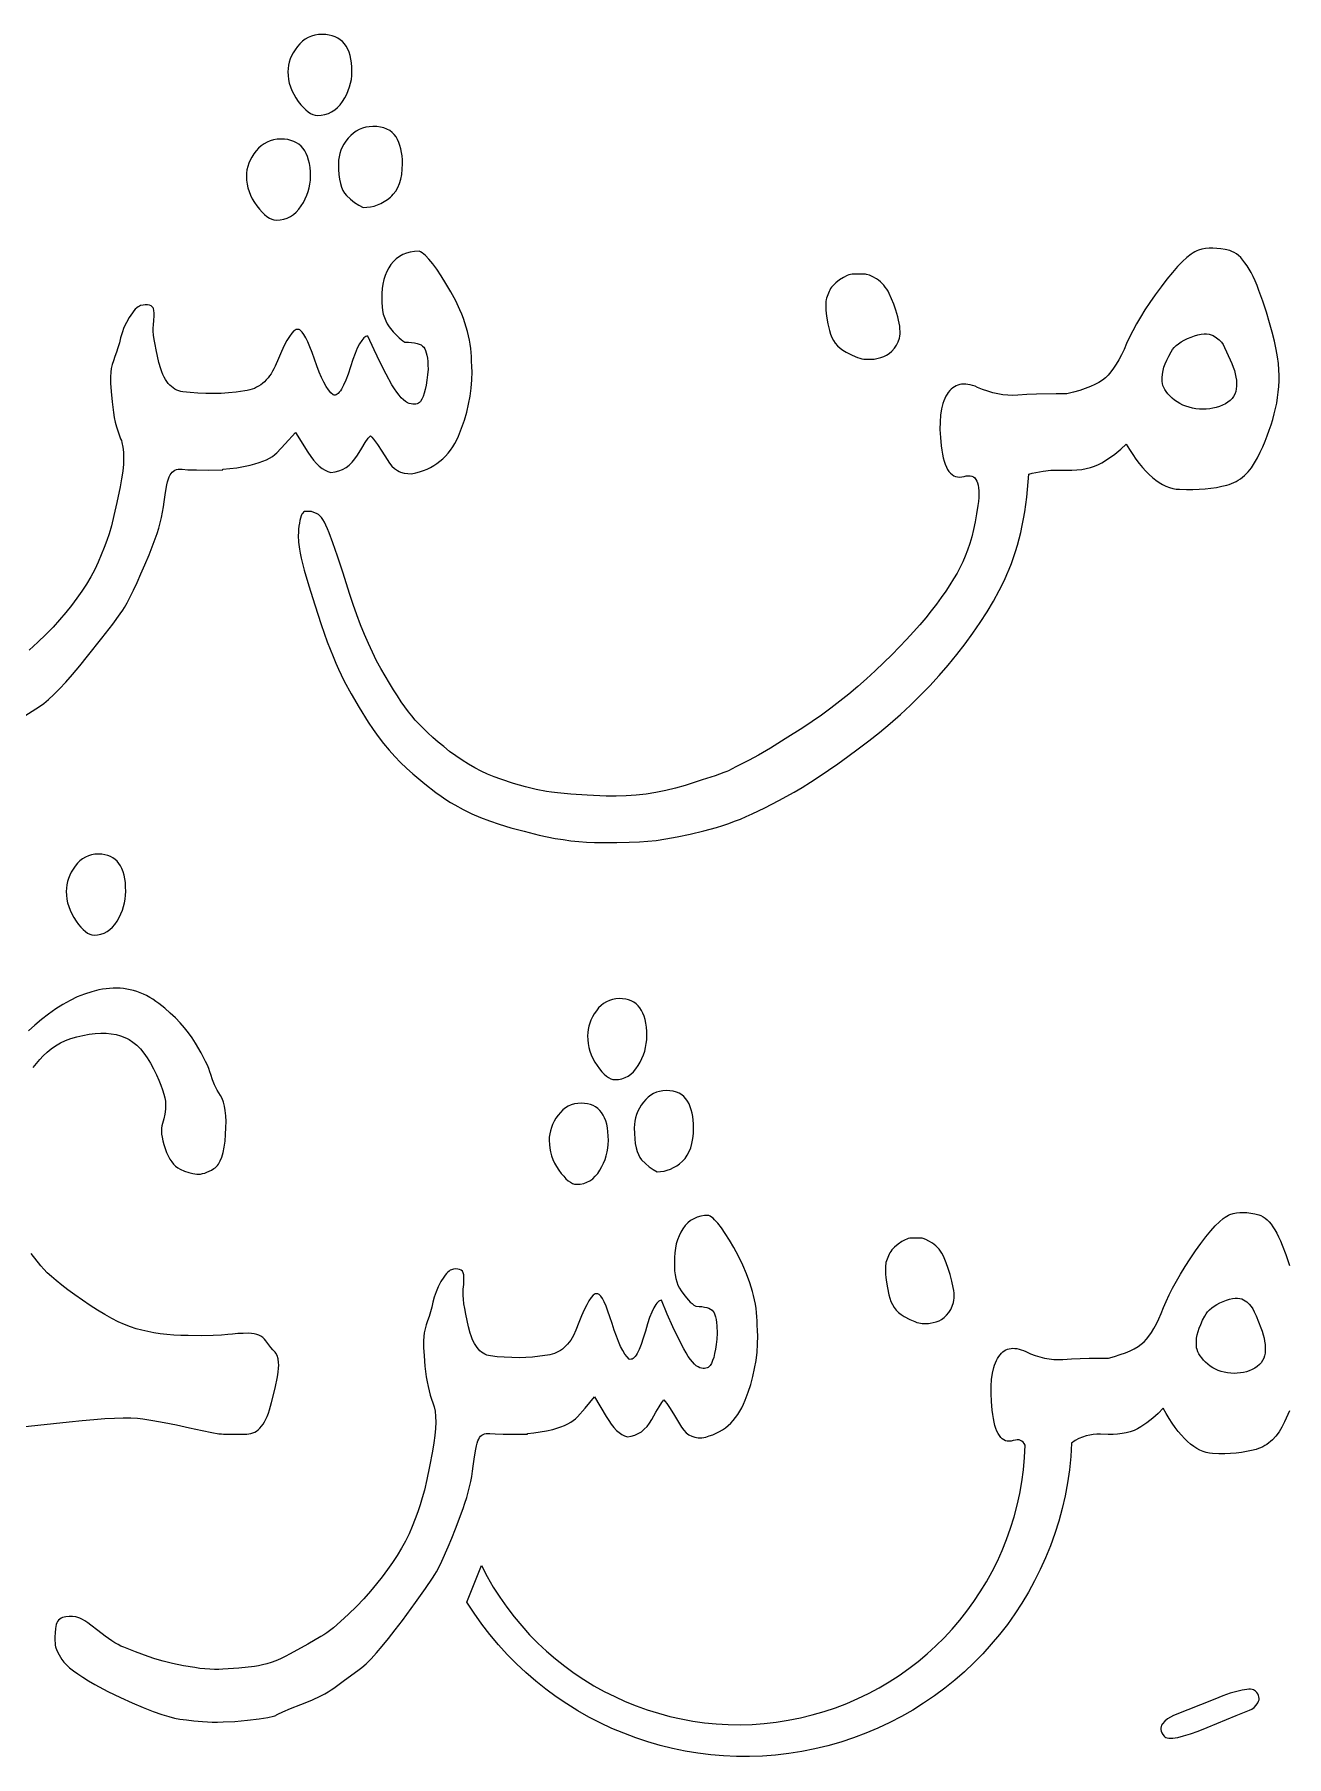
# Model space of a CAD drawing. Extents: x -350 to 350, y -610 to 610.
# Drawn here: x -55.1 to 14.4, y 46.5 to 142 of the extents above; entities that cross this region are included whole.
import ezdxf

# ---------------------------------------------------------------- set-up
doc = ezdxf.new("R2010")
doc.units = 0
doc.layers.add('LAYER_2', color=18, linetype='CONTINUOUS')

msp = doc.modelspace()

# ---------------------------------------------------------------- linework, layer by layer
at = {"layer": 'LAYER_2'}
for points in [[(-39.365, 137.523), (-39.15, 137.536), (-38.946, 137.572), (-38.753, 137.633), (-38.572, 137.718), (-38.403, 137.828), (-38.244, 137.962), (-38.098, 138.121), (-37.963, 138.304), (-37.842, 138.5), (-37.737, 138.699), (-37.648, 138.901), (-37.575, 139.105), (-37.518, 139.312), (-37.477, 139.522), (-37.453, 139.735), (-37.445, 139.95), (-37.451, 140.2), (-37.471, 140.434), (-37.503, 140.653), (-37.548, 140.855), (-37.606, 141.04), (-37.677, 141.21), (-37.761, 141.364), (-37.858, 141.501), (-37.968, 141.622), (-38.091, 141.727), (-38.226, 141.816), (-38.375, 141.889), (-38.537, 141.945), (-38.711, 141.985), (-38.898, 142.01), (-39.098, 142.018), (-39.306, 142.007), (-39.503, 141.976), (-39.691, 141.923), (-39.868, 141.849), (-40.035, 141.754), (-40.192, 141.637), (-40.339, 141.5), (-40.475, 141.342), (-40.599, 141.172), (-40.706, 141.001), (-40.796, 140.829), (-40.87, 140.656), (-40.928, 140.481), (-40.969, 140.305), (-40.994, 140.128), (-41.002, 139.95), (-40.993, 139.735), (-40.966, 139.522), (-40.921, 139.312), (-40.858, 139.105), (-40.777, 138.901), (-40.678, 138.699), (-40.56, 138.5), (-40.425, 138.304), (-40.282, 138.121), (-40.142, 137.962), (-40.006, 137.828), (-39.872, 137.718), (-39.741, 137.633), (-39.613, 137.572), (-39.488, 137.536)], [(-38.196, 134.842), (-38.189, 134.528), (-38.168, 134.241), (-38.134, 133.981), (-38.086, 133.747), (-38.024, 133.54), (-37.948, 133.36), (-37.858, 133.207), (-37.754, 133.08), (-37.53, 132.869), (-37.301, 132.688), (-37.067, 132.537), (-36.828, 132.416), (-36.618, 132.425), (-36.414, 132.452), (-36.215, 132.497), (-36.023, 132.561), (-35.836, 132.642), (-35.655, 132.742), (-35.479, 132.86), (-35.31, 132.995), (-35.229, 133.071), (-35.153, 133.151), (-35.017, 133.328), (-34.902, 133.527), (-34.808, 133.747), (-34.735, 133.989), (-34.683, 134.252), (-34.652, 134.536), (-34.641, 134.842), (-34.647, 135.063), (-34.664, 135.274), (-34.692, 135.476), (-34.731, 135.667), (-34.782, 135.848), (-34.843, 136.019), (-34.916, 136.18), (-35.001, 136.331), (-35.099, 136.467), (-35.216, 136.584), (-35.35, 136.684), (-35.503, 136.765), (-35.673, 136.829), (-35.862, 136.874), (-36.069, 136.901), (-36.294, 136.91), (-36.494, 136.9), (-36.685, 136.87), (-36.868, 136.82), (-37.043, 136.749), (-37.209, 136.659), (-37.366, 136.549), (-37.515, 136.418), (-37.655, 136.268), (-37.782, 136.104), (-37.892, 135.937), (-37.985, 135.765), (-38.061, 135.589), (-38.12, 135.409), (-38.162, 135.225), (-38.187, 135.036)], [(-41.652, 131.72), (-41.437, 131.733), (-41.233, 131.769), (-41.041, 131.83), (-40.861, 131.915), (-40.693, 132.024), (-40.536, 132.158), (-40.391, 132.317), (-40.257, 132.5), (-40.138, 132.697), (-40.034, 132.896), (-39.947, 133.098), (-39.875, 133.303), (-39.819, 133.51), (-39.779, 133.719), (-39.755, 133.931), (-39.748, 134.145), (-39.754, 134.396), (-39.773, 134.63), (-39.805, 134.848), (-39.85, 135.05), (-39.907, 135.236), (-39.978, 135.406), (-40.061, 135.559), (-40.157, 135.697), (-40.266, 135.818), (-40.387, 135.923), (-40.522, 136.012), (-40.669, 136.084), (-40.829, 136.141), (-41.002, 136.181), (-41.187, 136.206), (-41.386, 136.214), (-41.593, 136.203), (-41.791, 136.172), (-41.979, 136.121), (-42.157, 136.048), (-42.325, 135.955), (-42.483, 135.841), (-42.631, 135.707), (-42.769, 135.552), (-42.895, 135.384), (-43.003, 135.214), (-43.096, 135.042), (-43.171, 134.867), (-43.229, 134.69), (-43.271, 134.511), (-43.296, 134.329), (-43.304, 134.145), (-43.295, 133.931), (-43.268, 133.719), (-43.222, 133.51), (-43.158, 133.303), (-43.076, 133.098), (-42.976, 132.896), (-42.857, 132.697), (-42.72, 132.5), (-42.575, 132.317), (-42.434, 132.158), (-42.296, 132.024), (-42.161, 131.915), (-42.029, 131.83), (-41.9, 131.769), (-41.775, 131.733)], [(13.092, 127.214), (12.881, 127.814), (12.773, 128.087), (12.665, 128.343), (12.554, 128.58), (12.443, 128.8), (12.33, 129.002), (12.216, 129.186), (12.1, 129.353), (11.984, 129.502), (11.866, 129.633), (11.747, 129.746), (11.626, 129.841), (11.504, 129.919), (11.381, 129.979), (11.257, 130.021), (11.01, 130.079), (10.772, 130.121), (10.543, 130.148), (10.321, 130.158), (10.108, 130.153), (9.904, 130.132), (9.707, 130.096), (9.519, 130.044), (9.424, 130.007), (9.325, 129.959), (9.222, 129.898), (9.114, 129.826), (8.883, 129.644), (8.634, 129.415), (8.366, 129.137), (8.08, 128.812), (7.774, 128.438), (7.449, 128.015), (7.127, 127.576), (6.829, 127.15), (6.555, 126.738), (6.304, 126.338), (6.077, 125.952), (5.873, 125.578), (5.694, 125.219), (5.538, 124.872), (5.393, 124.544), (5.248, 124.242), (5.102, 123.966), (4.955, 123.716), (4.808, 123.491), (4.66, 123.292), (4.511, 123.119), (4.361, 122.971), (4.196, 122.84), (4.002, 122.714), (3.779, 122.593), (3.527, 122.478), (3.245, 122.369), (2.934, 122.266), (2.594, 122.168), (2.225, 122.076), (1.622, 122.076), (1.622, 122.074), (0.529, 122.052), (0.004, 122.031), (-0.504, 122.001), (-0.779, 121.992), (-1.055, 122), (-1.332, 122.027), (-1.61, 122.073), (-1.89, 122.136), (-2.17, 122.218), (-2.452, 122.317), (-2.735, 122.435), (-2.874, 122.493), (-3.009, 122.54), (-3.14, 122.576), (-3.266, 122.601), (-3.387, 122.616), (-3.504, 122.619), (-3.617, 122.611), (-3.725, 122.593), (-3.829, 122.564), (-3.928, 122.523), (-4.023, 122.472), (-4.113, 122.41), (-4.199, 122.337), (-4.28, 122.253), (-4.357, 122.159), (-4.43, 122.053), (-4.496, 121.938), (-4.557, 121.815), (-4.611, 121.683), (-4.66, 121.542), (-4.702, 121.393), (-4.737, 121.235), (-4.79, 120.893), (-4.818, 120.517), (-4.822, 120.106), (-4.8, 119.661), (-4.754, 119.182), (-4.722, 118.944), (-4.683, 118.723), (-4.638, 118.519), (-4.587, 118.334), (-4.53, 118.166), (-4.466, 118.016), (-4.396, 117.884), (-4.32, 117.77), (-4.238, 117.674), (-4.149, 117.595), (-4.054, 117.534), (-3.953, 117.491), (-3.846, 117.465), (-3.732, 117.458), (-3.612, 117.468), (-3.486, 117.495), (-3.361, 117.524), (-3.247, 117.534), (-3.143, 117.528), (-3.05, 117.505), (-2.966, 117.464), (-2.892, 117.406), (-2.829, 117.331), (-2.776, 117.239), (-2.733, 117.13), (-2.7, 117.003), (-2.677, 116.859), (-2.664, 116.698), (-2.662, 116.519), (-2.67, 116.324), (-2.688, 116.111), (-2.717, 115.881), (-2.789, 115.414), (-2.87, 114.97), (-2.96, 114.547), (-3.06, 114.146), (-3.169, 113.767), (-3.288, 113.409), (-3.416, 113.073), (-3.553, 112.759), (-3.704, 112.451), (-3.875, 112.133), (-4.065, 111.807), (-4.274, 111.471), (-4.503, 111.126), (-4.751, 110.772), (-5.019, 110.409), (-5.305, 110.036), (-5.613, 109.654), (-5.944, 109.262), (-6.298, 108.861), (-6.675, 108.45), (-7.074, 108.03), (-7.497, 107.601), (-7.942, 107.161), (-8.41, 106.713), (-8.893, 106.266), (-9.382, 105.834), (-9.876, 105.417), (-10.376, 105.014), (-10.882, 104.626), (-11.394, 104.252), (-11.911, 103.892), (-12.433, 103.547), (-13.409, 102.928), (-14.23, 102.423), (-14.898, 102.031), (-15.413, 101.752), (-16.138, 101.384), (-16.555, 101.163), (-16.652, 101.118), (-16.807, 101.056), (-17.292, 100.885), (-18.01, 100.65), (-18.96, 100.35), (-19.496, 100.195), (-20.036, 100.063), (-20.579, 99.955), (-21.126, 99.869), (-21.675, 99.807), (-22.228, 99.768), (-22.785, 99.752), (-23.345, 99.76), (-24.393, 99.802), (-25.294, 99.859), (-26.049, 99.928), (-26.371, 99.968), (-26.657, 100.011), (-27.217, 100.122), (-27.826, 100.272), (-28.485, 100.459), (-29.194, 100.686), (-29.56, 100.819), (-29.922, 100.97), (-30.281, 101.137), (-30.636, 101.323), (-30.988, 101.525), (-31.337, 101.746), (-31.682, 101.983), (-32.025, 102.239), (-32.355, 102.5), (-32.666, 102.757), (-32.958, 103.009), (-33.231, 103.257), (-33.484, 103.5), (-33.718, 103.738), (-33.932, 103.972), (-34.128, 104.2), (-34.317, 104.439), (-34.513, 104.704), (-34.717, 104.995), (-34.927, 105.311), (-35.145, 105.652), (-35.369, 106.019), (-35.839, 106.829), (-36.078, 107.27), (-36.311, 107.734), (-36.537, 108.221), (-36.757, 108.73), (-36.971, 109.262), (-37.179, 109.818), (-37.38, 110.395), (-37.575, 110.996), (-37.934, 112.125), (-38.243, 113.064), (-38.502, 113.814), (-38.711, 114.372), (-38.801, 114.592), (-38.89, 114.786), (-38.976, 114.955), (-39.059, 115.098), (-39.141, 115.216), (-39.22, 115.308), (-39.296, 115.375), (-39.37, 115.417), (-39.696, 115.544), (-39.763, 115.555), (-40.021, 115.555), (-40.075, 115.544), (-40.127, 115.514), (-40.175, 115.462), (-40.219, 115.391), (-40.26, 115.298), (-40.298, 115.186), (-40.332, 115.053), (-40.363, 114.899), (-40.389, 114.734), (-40.407, 114.565), (-40.418, 114.39), (-40.422, 114.212), (-40.407, 113.841), (-40.363, 113.453), (-40.324, 113.232), (-40.266, 112.964), (-40.092, 112.285), (-39.84, 111.418), (-39.512, 110.362), (-39.154, 109.277), (-38.815, 108.322), (-38.495, 107.495), (-38.342, 107.13), (-38.193, 106.798), (-38.039, 106.475), (-37.871, 106.139), (-37.488, 105.43), (-37.045, 104.671), (-36.541, 103.861), (-36.269, 103.452), (-35.986, 103.057), (-35.693, 102.677), (-35.389, 102.312), (-35.075, 101.96), (-34.751, 101.624), (-34.416, 101.302), (-34.071, 100.994), (-33.398, 100.434), (-32.786, 99.959), (-32.503, 99.753), (-32.234, 99.569), (-31.98, 99.405), (-31.741, 99.263), (-31.274, 99.01), (-30.797, 98.778), (-30.313, 98.566), (-29.82, 98.375), (-29.275, 98.192), (-28.633, 98.001), (-27.894, 97.802), (-27.058, 97.595), (-26.615, 97.496), (-26.175, 97.41), (-25.736, 97.338), (-25.298, 97.279), (-24.862, 97.233), (-24.427, 97.2), (-23.993, 97.18), (-23.561, 97.174), (-22.754, 97.178), (-22.063, 97.192), (-21.486, 97.215), (-21.023, 97.247), (-20.574, 97.3), (-20.033, 97.384), (-19.401, 97.5), (-18.679, 97.648), (-17.929, 97.823), (-17.567, 97.919), (-17.215, 98.021), (-16.872, 98.128), (-16.538, 98.24), (-16.213, 98.359), (-15.897, 98.482), (-15.579, 98.616), (-15.245, 98.766), (-14.531, 99.11), (-13.755, 99.514), (-12.919, 99.979), (-12.474, 100.241), (-12.008, 100.529), (-11.521, 100.844), (-11.013, 101.186), (-10.484, 101.554), (-9.934, 101.949), (-9.362, 102.37), (-8.769, 102.818), (-8.173, 103.288), (-7.589, 103.775), (-7.019, 104.277), (-6.462, 104.795), (-5.917, 105.329), (-5.386, 105.88), (-4.867, 106.446), (-4.361, 107.029), (-3.876, 107.62), (-3.418, 108.21), (-2.988, 108.8), (-2.584, 109.39), (-2.208, 109.979), (-1.859, 110.568), (-1.537, 111.156), (-1.242, 111.744), (-1.105, 112.043), (-0.974, 112.351), (-0.851, 112.668), (-0.734, 112.994), (-0.625, 113.33), (-0.523, 113.674), (-0.428, 114.028), (-0.341, 114.39), (-0.26, 114.762), (-0.187, 115.143), (-0.12, 115.533), (-0.061, 115.933), (-0.009, 116.341), (0.036, 116.759), (0.074, 117.186), (0.105, 117.622), (0.299, 117.674), (0.497, 117.72), (0.903, 117.79), (1.322, 117.832), (1.755, 117.848), (2.207, 117.834), (2.5, 117.836), (2.78, 117.852), (3.046, 117.883), (3.298, 117.929), (3.537, 117.989), (3.762, 118.063), (3.972, 118.152), (4.169, 118.255), (4.538, 118.486), (4.884, 118.736), (5.21, 119.004), (5.514, 119.291), (5.693, 118.994), (5.874, 118.715), (6.055, 118.456), (6.237, 118.215), (6.419, 117.992), (6.603, 117.789), (6.787, 117.604), (6.972, 117.437), (7.157, 117.29), (7.344, 117.161), (7.531, 117.051), (7.719, 116.959), (7.907, 116.886), (8.097, 116.831), (8.287, 116.795), (8.478, 116.778), (8.852, 116.768), (9.213, 116.769), (9.561, 116.781), (9.895, 116.805), (10.215, 116.84), (10.523, 116.886), (10.816, 116.944), (11.096, 117.012), (11.231, 117.053), (11.363, 117.1), (11.49, 117.155), (11.614, 117.217), (11.734, 117.286), (11.85, 117.363), (11.962, 117.447), (12.07, 117.538), (12.175, 117.637), (12.276, 117.743), (12.372, 117.856), (12.466, 117.976), (12.64, 118.239), (12.8, 118.531), (12.948, 118.836), (13.086, 119.141), (13.216, 119.445), (13.336, 119.749), (13.447, 120.052), (13.549, 120.355), (13.642, 120.657), (13.726, 120.958), (13.8, 121.26), (13.862, 121.563), (13.912, 121.868), (13.951, 122.174), (13.978, 122.482), (13.993, 122.791), (13.996, 123.102), (13.987, 123.415), (13.96, 123.75), (13.908, 124.124), (13.833, 124.539), (13.734, 124.994), (13.61, 125.489), (13.462, 126.024), (13.29, 126.599)], [(-10.028, 124.386), (-9.686, 124.216), (-9.394, 124.094), (-9.267, 124.051), (-9.152, 124.021), (-9.05, 124.002), (-8.96, 123.996), (-8.576, 123.996), (-8.476, 124.008), (-8.101, 124.092), (-7.94, 124.141), (-7.783, 124.218), (-7.63, 124.32), (-7.482, 124.448), (-7.348, 124.601), (-7.235, 124.772), (-7.143, 124.961), (-7.073, 125.168), (-7.049, 125.281), (-7.036, 125.404), (-7.032, 125.537), (-7.038, 125.679), (-7.055, 125.831), (-7.082, 125.993), (-7.118, 126.165), (-7.165, 126.346), (-7.273, 126.71), (-7.387, 127.046), (-7.507, 127.354), (-7.634, 127.636), (-7.701, 127.767), (-7.774, 127.889), (-7.853, 128.003), (-7.938, 128.109), (-8.029, 128.206), (-8.125, 128.295), (-8.227, 128.376), (-8.334, 128.448), (-8.543, 128.568), (-8.728, 128.655), (-8.889, 128.706), (-8.96, 128.719), (-9.026, 128.724), (-9.612, 128.724), (-9.697, 128.719), (-9.787, 128.703), (-9.879, 128.678), (-9.975, 128.642), (-10.178, 128.54), (-10.396, 128.397), (-10.601, 128.233), (-10.765, 128.072), (-10.832, 127.992), (-10.889, 127.912), (-10.935, 127.832), (-10.972, 127.753), (-11.122, 127.384), (-11.141, 127.311), (-11.148, 127.204), (-11.148, 126.738), (-11.136, 126.539), (-11.1, 126.282), (-11.04, 125.965), (-10.956, 125.589), (-10.899, 125.393), (-10.825, 125.209), (-10.735, 125.039), (-10.627, 124.883), (-10.503, 124.739), (-10.361, 124.608), (-10.203, 124.491)], [(10.855, 121.443), (10.683, 121.375), (10.507, 121.32), (10.327, 121.277), (10.144, 121.247), (9.957, 121.23), (9.767, 121.225), (9.574, 121.232), (9.377, 121.252), (9.183, 121.285), (8.998, 121.329), (8.82, 121.385), (8.652, 121.453), (8.491, 121.532), (8.338, 121.624), (8.194, 121.727), (8.058, 121.843), (7.934, 121.963), (7.826, 122.082), (7.733, 122.2), (7.657, 122.315), (7.596, 122.429), (7.55, 122.542), (7.521, 122.653), (7.507, 122.763), (7.505, 122.973), (7.52, 123.175), (7.555, 123.368), (7.609, 123.552), (7.68, 123.739), (7.77, 123.944), (7.879, 124.167), (8.007, 124.408), (8.085, 124.529), (8.181, 124.644), (8.293, 124.754), (8.422, 124.858), (8.568, 124.957), (8.732, 125.051), (8.912, 125.139), (9.11, 125.221), (9.31, 125.292), (9.496, 125.345), (9.669, 125.381), (9.83, 125.4), (9.977, 125.402), (10.11, 125.386), (10.23, 125.354), (10.336, 125.305), (10.522, 125.186), (10.675, 125.064), (10.797, 124.939), (10.888, 124.81), (10.975, 124.643), (11.084, 124.412), (11.373, 123.753), (11.45, 123.558), (11.513, 123.368), (11.564, 123.184), (11.602, 123.006), (11.626, 122.834), (11.638, 122.667), (11.636, 122.506), (11.622, 122.35), (11.592, 122.202), (11.543, 122.063), (11.475, 121.934), (11.389, 121.816), (11.284, 121.708), (11.16, 121.609), (11.017, 121.521)], [(-51.754, 92.042), (-51.558, 92.054), (-51.373, 92.091), (-51.198, 92.151), (-51.033, 92.237), (-50.878, 92.346), (-50.733, 92.48), (-50.598, 92.639), (-50.474, 92.822), (-50.362, 93.019), (-50.265, 93.218), (-50.183, 93.42), (-50.116, 93.624), (-50.063, 93.831), (-50.026, 94.041), (-50.003, 94.254), (-49.996, 94.469), (-50.002, 94.72), (-50.019, 94.954), (-50.049, 95.172), (-50.09, 95.374), (-50.143, 95.559), (-50.208, 95.729), (-50.285, 95.882), (-50.373, 96.02), (-50.474, 96.141), (-50.586, 96.246), (-50.71, 96.335), (-50.846, 96.407), (-50.993, 96.464), (-51.153, 96.504), (-51.324, 96.528), (-51.508, 96.536), (-51.704, 96.526), (-51.89, 96.495), (-52.067, 96.443), (-52.234, 96.371), (-52.391, 96.277), (-52.538, 96.163), (-52.676, 96.028), (-52.803, 95.872), (-52.919, 95.705), (-53.019, 95.535), (-53.104, 95.364), (-53.174, 95.19), (-53.227, 95.013), (-53.266, 94.834), (-53.289, 94.653), (-53.297, 94.469), (-53.288, 94.254), (-53.263, 94.041), (-53.221, 93.831), (-53.162, 93.624), (-53.087, 93.42), (-52.994, 93.218), (-52.884, 93.019), (-52.757, 92.822), (-52.623, 92.639), (-52.492, 92.48), (-52.363, 92.346), (-52.237, 92.237), (-52.112, 92.151), (-51.99, 92.091), (-51.871, 92.054)], [(-22.861, 84.023), (-22.661, 84.035), (-22.472, 84.071), (-22.294, 84.132), (-22.127, 84.217), (-21.97, 84.327), (-21.824, 84.461), (-21.689, 84.619), (-21.564, 84.802), (-21.451, 84.999), (-21.354, 85.198), (-21.272, 85.4), (-21.204, 85.605), (-21.152, 85.812), (-21.115, 86.022), (-21.092, 86.235), (-21.085, 86.45), (-21.091, 86.7), (-21.109, 86.934), (-21.138, 87.152), (-21.18, 87.354), (-21.234, 87.539), (-21.3, 87.709), (-21.377, 87.862), (-21.467, 87.999), (-21.569, 88.12), (-21.682, 88.225), (-21.807, 88.314), (-21.945, 88.387), (-22.094, 88.443), (-22.255, 88.484), (-22.428, 88.508), (-22.613, 88.516), (-22.806, 88.505), (-22.988, 88.474), (-23.162, 88.421), (-23.325, 88.348), (-23.48, 88.253), (-23.624, 88.137), (-23.76, 88), (-23.886, 87.842), (-24, 87.673), (-24.099, 87.502), (-24.183, 87.33), (-24.251, 87.157), (-24.305, 86.982), (-24.343, 86.806), (-24.366, 86.629), (-24.374, 86.45), (-24.365, 86.235), (-24.34, 86.022), (-24.298, 85.812), (-24.24, 85.605), (-24.165, 85.4), (-24.074, 85.198), (-23.966, 84.999), (-23.842, 84.802), (-23.709, 84.619), (-23.58, 84.461), (-23.453, 84.327), (-23.329, 84.217), (-23.207, 84.132), (-23.089, 84.071), (-22.973, 84.035)], [(-21.78, 81.342), (-21.774, 81.028), (-21.755, 80.741), (-21.723, 80.48), (-21.678, 80.247), (-21.62, 80.04), (-21.55, 79.86), (-21.467, 79.707), (-21.372, 79.58), (-21.165, 79.368), (-20.953, 79.187), (-20.736, 79.036), (-20.514, 78.915), (-20.32, 78.924), (-20.131, 78.952), (-19.948, 78.997), (-19.77, 79.06), (-19.597, 79.142), (-19.429, 79.241), (-19.266, 79.359), (-19.109, 79.495), (-18.965, 79.651), (-18.839, 79.828), (-18.733, 80.027), (-18.647, 80.247), (-18.579, 80.488), (-18.531, 80.751), (-18.502, 81.036), (-18.492, 81.342), (-18.497, 81.563), (-18.513, 81.775), (-18.539, 81.976), (-18.575, 82.167), (-18.621, 82.348), (-18.678, 82.519), (-18.745, 82.679), (-18.823, 82.829), (-18.915, 82.966), (-19.023, 83.084), (-19.148, 83.184), (-19.289, 83.266), (-19.447, 83.329), (-19.621, 83.375), (-19.812, 83.402), (-20.02, 83.411), (-20.205, 83.401), (-20.382, 83.371), (-20.551, 83.32), (-20.713, 83.25), (-20.866, 83.159), (-21.011, 83.049), (-21.149, 82.918), (-21.278, 82.767), (-21.396, 82.603), (-21.498, 82.436), (-21.584, 82.264), (-21.655, 82.088), (-21.709, 81.908), (-21.749, 81.723), (-21.772, 81.535)], [(-24.975, 78.219), (-24.776, 78.231), (-24.587, 78.267), (-24.41, 78.328), (-24.243, 78.414), (-24.088, 78.524), (-23.943, 78.658), (-23.81, 78.816), (-23.687, 78.999), (-23.577, 79.196), (-23.481, 79.395), (-23.401, 79.597), (-23.334, 79.801), (-23.283, 80.008), (-23.247, 80.218), (-23.225, 80.431), (-23.217, 80.646), (-23.223, 80.897), (-23.241, 81.131), (-23.27, 81.349), (-23.312, 81.551), (-23.365, 81.736), (-23.429, 81.906), (-23.506, 82.06), (-23.594, 82.197), (-23.695, 82.318), (-23.807, 82.423), (-23.931, 82.512), (-24.066, 82.585), (-24.214, 82.642), (-24.373, 82.682), (-24.545, 82.706), (-24.728, 82.714), (-24.92, 82.704), (-25.103, 82.673), (-25.277, 82.62), (-25.441, 82.547), (-25.597, 82.453), (-25.744, 82.339), (-25.881, 82.204), (-26.009, 82.049), (-26.125, 81.881), (-26.226, 81.711), (-26.311, 81.54), (-26.38, 81.366), (-26.434, 81.19), (-26.472, 81.011), (-26.495, 80.83), (-26.502, 80.646), (-26.494, 80.431), (-26.469, 80.218), (-26.426, 80.008), (-26.367, 79.801), (-26.292, 79.597), (-26.199, 79.395), (-26.089, 79.196), (-25.963, 78.999), (-25.829, 78.816), (-25.698, 78.658), (-25.571, 78.524), (-25.446, 78.414), (-25.324, 78.328), (-25.205, 78.267), (-25.089, 78.231)], [(-14.959, 70.412), (-14.963, 70.64), (-14.975, 70.869), (-14.996, 71.099), (-15.024, 71.331), (-15.061, 71.564), (-15.106, 71.799), (-15.16, 72.036), (-15.221, 72.274), (-15.368, 72.754), (-15.549, 73.24), (-15.761, 73.732), (-16.007, 74.23), (-16.263, 74.704), (-16.504, 75.123), (-16.73, 75.487), (-16.942, 75.797), (-17.14, 76.052), (-17.323, 76.252), (-17.409, 76.332), (-17.491, 76.398), (-17.57, 76.45), (-17.645, 76.488), (-17.877, 76.476), (-18.094, 76.442), (-18.296, 76.384), (-18.483, 76.304), (-18.656, 76.2), (-18.815, 76.073), (-18.958, 75.924), (-19.087, 75.751), (-19.201, 75.56), (-19.299, 75.356), (-19.382, 75.14), (-19.449, 74.911), (-19.5, 74.67), (-19.535, 74.416), (-19.555, 74.15), (-19.559, 73.871), (-19.559, 73.635), (-19.546, 73.41), (-19.52, 73.196), (-19.479, 72.993), (-19.425, 72.802), (-19.357, 72.623), (-19.275, 72.456), (-19.18, 72.3), (-18.976, 72.021), (-18.773, 71.785), (-18.672, 71.684), (-18.571, 71.594), (-18.47, 71.514), (-18.369, 71.445), (-18.189, 71.44), (-18.026, 71.427), (-17.88, 71.405), (-17.751, 71.374), (-17.639, 71.334), (-17.544, 71.285), (-17.466, 71.227), (-17.404, 71.16), (-17.356, 71.079), (-17.313, 70.977), (-17.276, 70.855), (-17.245, 70.714), (-17.22, 70.552), (-17.201, 70.37), (-17.181, 69.947), (-17.207, 69.623), (-17.24, 69.328), (-17.279, 69.061), (-17.324, 68.823), (-17.375, 68.613), (-17.433, 68.431), (-17.497, 68.277), (-17.568, 68.152), (-17.621, 68.1), (-17.679, 68.058), (-17.743, 68.027), (-17.813, 68.007), (-17.888, 67.998), (-17.968, 68), (-18.055, 68.013), (-18.147, 68.037), (-18.244, 68.079), (-18.345, 68.146), (-18.449, 68.238), (-18.558, 68.356), (-18.671, 68.5), (-18.788, 68.669), (-18.909, 68.863), (-19.034, 69.083), (-19.337, 69.662), (-19.644, 70.305), (-19.954, 71.012), (-20.268, 71.782), (-20.321, 71.776), (-20.373, 71.756), (-20.427, 71.722), (-20.48, 71.676), (-20.535, 71.615), (-20.589, 71.542), (-20.7, 71.355), (-20.813, 71.115), (-20.928, 70.821), (-21.044, 70.474), (-21.163, 70.073), (-21.282, 69.675), (-21.398, 69.334), (-21.513, 69.052), (-21.626, 68.828), (-21.682, 68.737), (-21.737, 68.662), (-21.792, 68.6), (-21.846, 68.554), (-21.9, 68.521), (-21.953, 68.503), (-22.006, 68.5), (-22.058, 68.511), (-22.178, 68.635), (-22.298, 68.795), (-22.418, 68.989), (-22.537, 69.22), (-22.657, 69.485), (-22.777, 69.787), (-22.897, 70.123), (-23.016, 70.496), (-23.133, 70.863), (-23.244, 71.184), (-23.35, 71.459), (-23.451, 71.688), (-23.546, 71.871), (-23.637, 72.007), (-23.722, 72.097), (-23.763, 72.125), (-23.802, 72.142), (-23.956, 72.142), (-24.008, 72.109), (-24.061, 72.063), (-24.173, 71.935), (-24.294, 71.757), (-24.423, 71.529), (-24.561, 71.251), (-24.706, 70.923), (-24.86, 70.544), (-25.021, 70.116), (-25.157, 69.827), (-25.231, 69.695), (-25.31, 69.571), (-25.393, 69.455), (-25.48, 69.348), (-25.571, 69.249), (-25.667, 69.158), (-25.767, 69.076), (-25.871, 69.002), (-25.98, 68.936), (-26.093, 68.879), (-26.211, 68.83), (-26.332, 68.789), (-26.458, 68.757), (-26.589, 68.733), (-27.023, 68.674), (-27.425, 68.631), (-27.798, 68.602), (-28.144, 68.586), (-28.582, 68.599), (-29, 68.62), (-29.393, 68.649), (-29.759, 68.689), (-29.867, 68.709), (-29.97, 68.741), (-30.07, 68.783), (-30.165, 68.836), (-30.257, 68.899), (-30.344, 68.974), (-30.427, 69.059), (-30.506, 69.155), (-30.58, 69.263), (-30.651, 69.38), (-30.717, 69.509), (-30.779, 69.649), (-30.837, 69.799), (-30.891, 69.96), (-30.985, 70.315), (-31.134, 71.012), (-31.189, 71.316), (-31.231, 71.59), (-31.261, 71.836), (-31.278, 72.052), (-31.281, 72.239), (-31.272, 72.397), (-31.247, 72.659), (-31.234, 72.88), (-31.232, 73.06), (-31.242, 73.198), (-31.267, 73.302), (-31.314, 73.386), (-31.382, 73.449), (-31.471, 73.492), (-31.575, 73.515), (-31.687, 73.518), (-31.804, 73.503), (-31.929, 73.471), (-31.994, 73.442), (-32.06, 73.398), (-32.129, 73.339), (-32.201, 73.265), (-32.274, 73.176), (-32.35, 73.071), (-32.507, 72.816), (-32.656, 72.531), (-32.781, 72.246), (-32.88, 71.961), (-32.954, 71.677), (-33.019, 71.398), (-33.089, 71.133), (-33.165, 70.881), (-33.248, 70.643), (-33.325, 70.414), (-33.387, 70.194), (-33.433, 69.981), (-33.464, 69.777), (-33.477, 69.524), (-33.469, 69.165), (-33.441, 68.701), (-33.394, 68.131), (-33.361, 67.827), (-33.323, 67.536), (-33.278, 67.259), (-33.226, 66.996), (-33.168, 66.747), (-33.103, 66.512), (-33.032, 66.292), (-32.954, 66.085), (-32.916, 65.981), (-32.884, 65.868), (-32.834, 65.618), (-32.806, 65.334), (-32.798, 65.017), (-32.812, 64.667), (-32.846, 64.283), (-32.901, 63.866), (-32.978, 63.415), (-33.143, 62.553), (-33.293, 61.831), (-33.429, 61.249), (-33.549, 60.809), (-33.667, 60.433), (-33.799, 60.046), (-33.945, 59.647), (-34.104, 59.235), (-34.28, 58.822), (-34.478, 58.416), (-34.697, 58.016), (-34.938, 57.623), (-35.197, 57.231), (-35.473, 56.836), (-35.767, 56.439), (-36.079, 56.039), (-36.416, 55.634), (-36.789, 55.219), (-37.196, 54.796), (-37.637, 54.362), (-38.077, 53.955), (-38.478, 53.612), (-38.841, 53.332), (-39.008, 53.216), (-39.165, 53.116), (-39.898, 52.692), (-40.88, 52.156), (-41.151, 52.016), (-41.416, 51.891), (-41.674, 51.781), (-41.924, 51.687), (-42.167, 51.607), (-42.403, 51.543), (-42.632, 51.494), (-42.854, 51.459), (-43.729, 51.368), (-44.613, 51.302), (-44.841, 51.294), (-45.082, 51.295), (-45.335, 51.306), (-45.601, 51.326), (-45.879, 51.355), (-46.17, 51.395), (-46.791, 51.502), (-47.396, 51.628), (-47.924, 51.755), (-48.375, 51.882), (-48.748, 52.008), (-49.459, 52.272), (-50.108, 52.524), (-50.263, 52.593), (-50.426, 52.675), (-50.595, 52.77), (-50.771, 52.88), (-51.143, 53.139), (-51.543, 53.453), (-51.929, 53.757), (-52.101, 53.881), (-52.26, 53.985), (-52.406, 54.071), (-52.538, 54.137), (-52.657, 54.184), (-52.762, 54.213), (-52.956, 54.238), (-53.145, 54.24), (-53.327, 54.217), (-53.504, 54.17), (-53.586, 54.136), (-53.658, 54.09), (-53.721, 54.031), (-53.775, 53.961), (-53.82, 53.878), (-53.855, 53.784), (-53.88, 53.678), (-53.897, 53.56), (-53.915, 53.323), (-53.925, 53.107), (-53.927, 52.911), (-53.919, 52.736), (-53.908, 52.65), (-53.887, 52.558), (-53.813, 52.351), (-53.698, 52.115), (-53.541, 51.85), (-53.435, 51.706), (-53.293, 51.554), (-53.116, 51.394), (-52.905, 51.225), (-52.657, 51.048), (-52.375, 50.863), (-52.058, 50.67), (-51.705, 50.469), (-50.982, 50.079), (-50.295, 49.734), (-49.643, 49.435), (-49.027, 49.18), (-48.47, 48.97), (-47.995, 48.803), (-47.601, 48.68), (-47.29, 48.601), (-46.99, 48.545), (-46.631, 48.493), (-46.212, 48.444), (-45.732, 48.4), (-45.47, 48.383), (-45.194, 48.374), (-44.904, 48.373), (-44.599, 48.38), (-43.948, 48.416), (-43.24, 48.483), (-42.589, 48.564), (-42.111, 48.635), (-41.806, 48.696), (-41.718, 48.722), (-41.673, 48.746), (-41.631, 48.777), (-41.551, 48.82), (-41.278, 48.945), (-40.853, 49.122), (-40.277, 49.35), (-39.673, 49.596), (-39.169, 49.829), (-38.954, 49.941), (-38.763, 50.05), (-38.597, 50.155), (-38.456, 50.257), (-37.862, 50.7), (-37.113, 51.229), (-36.893, 51.397), (-36.649, 51.616), (-36.379, 51.886), (-36.084, 52.209), (-35.764, 52.582), (-35.418, 53.008), (-35.047, 53.485), (-34.65, 54.013), (-33.919, 55.013), (-33.359, 55.796), (-32.97, 56.363), (-32.84, 56.565), (-32.752, 56.714), (-32.614, 56.983), (-32.46, 57.305), (-32.104, 58.106), (-31.909, 58.58), (-31.706, 59.091), (-31.279, 60.229), (-31.174, 60.531), (-31.079, 60.83), (-30.993, 61.128), (-30.918, 61.423), (-30.853, 61.716), (-30.797, 62.007), (-30.751, 62.295), (-30.715, 62.581), (-30.651, 63.102), (-30.579, 63.526), (-30.541, 63.701), (-30.501, 63.851), (-30.459, 63.978), (-30.415, 64.08), (-30.366, 64.163), (-30.31, 64.234), (-30.245, 64.291), (-30.172, 64.335), (-30.09, 64.367), (-30.001, 64.385), (-29.904, 64.391), (-29.798, 64.384), (-29.503, 64.364), (-29.056, 64.352), (-28.457, 64.348), (-27.707, 64.354), (-27.707, 64.395), (-27.35, 64.43), (-26.998, 64.477), (-26.651, 64.538), (-26.309, 64.617), (-26.071, 64.686), (-25.851, 64.759), (-25.65, 64.838), (-25.469, 64.921), (-25.307, 65.01), (-25.164, 65.103), (-25.04, 65.201), (-24.936, 65.305), (-24.51, 65.794), (-23.989, 66.421), (-23.347, 65.336), (-23.202, 65.103), (-23.056, 64.897), (-22.91, 64.717), (-22.762, 64.562), (-22.614, 64.434), (-22.466, 64.331), (-22.316, 64.255), (-22.166, 64.204), (-21.953, 64.238), (-21.752, 64.297), (-21.564, 64.381), (-21.388, 64.489), (-21.224, 64.621), (-21.074, 64.779), (-20.935, 64.961), (-20.809, 65.168), (-20.588, 65.563), (-20.403, 65.876), (-20.255, 66.106), (-20.143, 66.254), (-20.066, 66.168), (-19.981, 66.059), (-19.782, 65.773), (-19.548, 65.395), (-19.279, 64.923), (-19.165, 64.731), (-19.04, 64.566), (-18.902, 64.428), (-18.752, 64.317), (-18.589, 64.233), (-18.415, 64.176), (-18.229, 64.147), (-18.03, 64.144), (-17.82, 64.192), (-17.618, 64.25), (-17.424, 64.319), (-17.238, 64.4), (-17.059, 64.492), (-16.889, 64.594), (-16.727, 64.708), (-16.572, 64.833), (-16.426, 64.969), (-16.287, 65.117), (-16.157, 65.275), (-16.034, 65.444), (-15.92, 65.625), (-15.813, 65.816), (-15.715, 66.019), (-15.624, 66.233), (-15.461, 66.672), (-15.319, 67.113), (-15.2, 67.555), (-15.102, 68), (-15.026, 68.446), (-14.971, 68.895), (-14.939, 69.345), (-14.928, 69.798), (-14.936, 70.078)], [(-6.806, 70.886), (-6.488, 70.715), (-6.218, 70.593), (-6.1, 70.55), (-5.994, 70.52), (-5.899, 70.502), (-5.815, 70.496), (-5.462, 70.496), (-5.37, 70.506), (-5.022, 70.591), (-4.873, 70.64), (-4.729, 70.716), (-4.588, 70.819), (-4.45, 70.948), (-4.326, 71.1), (-4.221, 71.27), (-4.137, 71.458), (-4.073, 71.665), (-4.051, 71.779), (-4.038, 71.902), (-4.034, 72.035), (-4.04, 72.178), (-4.056, 72.331), (-4.081, 72.493), (-4.158, 72.849), (-4.258, 73.21), (-4.362, 73.545), (-4.473, 73.853), (-4.589, 74.134), (-4.652, 74.264), (-4.72, 74.387), (-4.793, 74.501), (-4.871, 74.607), (-4.955, 74.705), (-5.044, 74.794), (-5.139, 74.876), (-5.238, 74.949), (-5.431, 75.068), (-5.603, 75.154), (-5.751, 75.205), (-5.817, 75.218), (-5.877, 75.222), (-6.419, 75.222), (-6.498, 75.217), (-6.58, 75.201), (-6.665, 75.176), (-6.754, 75.14), (-6.942, 75.038), (-7.144, 74.895), (-7.334, 74.732), (-7.485, 74.571), (-7.547, 74.491), (-7.599, 74.411), (-7.642, 74.331), (-7.676, 74.251), (-7.815, 73.881), (-7.833, 73.811), (-7.838, 73.702), (-7.838, 73.237), (-7.827, 73.039), (-7.794, 72.782), (-7.738, 72.465), (-7.661, 72.087), (-7.609, 71.892), (-7.541, 71.708), (-7.458, 71.538), (-7.359, 71.381), (-7.244, 71.238), (-7.113, 71.107), (-6.967, 70.99)], [(12.504, 67.941), (12.344, 67.873), (12.181, 67.818), (12.015, 67.776), (11.846, 67.745), (11.673, 67.728), (11.497, 67.723), (11.318, 67.73), (11.136, 67.75), (10.957, 67.783), (10.786, 67.828), (10.622, 67.884), (10.467, 67.952), (10.318, 68.032), (10.178, 68.124), (10.045, 68.227), (9.92, 68.343), (9.805, 68.463), (9.705, 68.582), (9.619, 68.699), (9.548, 68.814), (9.492, 68.928), (9.45, 69.04), (9.422, 69.15), (9.409, 69.259), (9.407, 69.472), (9.421, 69.674), (9.452, 69.867), (9.501, 70.051), (9.568, 70.239), (9.652, 70.444), (9.753, 70.667), (9.872, 70.907), (9.944, 71.027), (10.032, 71.143), (10.136, 71.253), (10.255, 71.357), (10.39, 71.456), (10.542, 71.549), (10.709, 71.637), (10.893, 71.719), (11.077, 71.79), (11.25, 71.843), (11.41, 71.879), (11.557, 71.898), (11.693, 71.9), (11.816, 71.885), (11.927, 71.853), (12.026, 71.804), (12.197, 71.685), (12.338, 71.562), (12.45, 71.436), (12.533, 71.306), (12.614, 71.141), (12.715, 70.91), (12.98, 70.251), (13.052, 70.057), (13.111, 69.867), (13.159, 69.684), (13.194, 69.505), (13.217, 69.333), (13.229, 69.166), (13.228, 69.004), (13.215, 68.849), (13.187, 68.701), (13.141, 68.562), (13.078, 68.434), (12.998, 68.315), (12.901, 68.207), (12.786, 68.108), (12.654, 68.02)], [(8.143, 48.737), (7.968, 48.652), (7.808, 48.548), (7.662, 48.425), (7.532, 48.282), (7.479, 48.205), (7.444, 48.124), (7.427, 48.042), (7.429, 47.958), (7.448, 47.871), (7.485, 47.782), (7.539, 47.69), (7.611, 47.596), (7.659, 47.554), (7.72, 47.521), (7.794, 47.497), (7.882, 47.484), (7.984, 47.48), (8.099, 47.485), (8.228, 47.5), (8.37, 47.525), (8.696, 47.604), (9.076, 47.72), (9.511, 47.875), (10.002, 48.069), (11.622, 48.739), (12.349, 49.032), (12.482, 49.098), (12.604, 49.19), (12.716, 49.308), (12.819, 49.452), (12.859, 49.531), (12.882, 49.611), (12.889, 49.692), (12.879, 49.772), (12.854, 49.853), (12.812, 49.934), (12.753, 50.015), (12.678, 50.097), (12.63, 50.134), (12.571, 50.162), (12.498, 50.181), (12.414, 50.192), (12.316, 50.195), (12.207, 50.188), (11.95, 50.15), (11.644, 50.078), (11.288, 49.971), (10.883, 49.829), (10.428, 49.654)]]:
    msp.add_lwpolyline(points, close=True, dxfattribs=at)
for points in [[(-55.592, 104.201), (-54.781, 104.728), (-54.544, 104.896), (-54.28, 105.116), (-53.988, 105.387), (-53.669, 105.71), (-53.322, 106.084), (-52.948, 106.509), (-52.547, 106.986), (-52.118, 107.514), (-51.327, 108.513), (-50.721, 109.297), (-50.3, 109.865), (-50.16, 110.068), (-50.065, 110.217), (-49.915, 110.486), (-49.748, 110.807), (-49.564, 111.181), (-49.364, 111.608), (-49.152, 112.081), (-48.933, 112.592), (-48.706, 113.142), (-48.472, 113.729), (-48.359, 114.031), (-48.256, 114.331), (-48.164, 114.629), (-48.082, 114.924), (-48.011, 115.218), (-47.951, 115.508), (-47.901, 115.797), (-47.862, 116.083), (-47.792, 116.603), (-47.714, 117.027), (-47.673, 117.202), (-47.629, 117.353), (-47.584, 117.479), (-47.537, 117.58), (-47.485, 117.663), (-47.423, 117.734), (-47.353, 117.792), (-47.274, 117.837), (-47.186, 117.869), (-47.089, 117.888), (-46.983, 117.894), (-46.869, 117.887), (-46.55, 117.865), (-46.066, 117.852), (-45.419, 117.848), (-44.608, 117.852), (-44.608, 117.896), (-44.222, 117.93), (-43.841, 117.977), (-43.465, 118.039), (-43.096, 118.119), (-42.837, 118.187), (-42.6, 118.261), (-42.383, 118.339), (-42.187, 118.422), (-42.012, 118.51), (-41.857, 118.603), (-41.724, 118.702), (-41.611, 118.805), (-41.149, 119.295), (-40.583, 119.923), (-39.89, 118.836), (-39.734, 118.604), (-39.576, 118.398), (-39.418, 118.217), (-39.259, 118.063), (-39.099, 117.935), (-38.939, 117.833), (-38.777, 117.758), (-38.616, 117.708), (-38.384, 117.741), (-38.166, 117.799), (-37.962, 117.882), (-37.772, 117.99), (-37.595, 118.122), (-37.431, 118.279), (-37.281, 118.461), (-37.145, 118.667), (-36.906, 119.063), (-36.706, 119.376), (-36.546, 119.607), (-36.426, 119.754), (-36.342, 119.668), (-36.249, 119.56), (-36.034, 119.273), (-35.782, 118.895), (-35.493, 118.425), (-35.369, 118.233), (-35.233, 118.068), (-35.083, 117.929), (-34.92, 117.818), (-34.834, 117.773), (-34.744, 117.734), (-34.555, 117.677), (-34.353, 117.647), (-34.138, 117.645), (-33.911, 117.693), (-33.692, 117.751), (-33.482, 117.821), (-33.281, 117.902), (-33.088, 117.994), (-32.904, 118.097), (-32.729, 118.211), (-32.562, 118.336), (-32.403, 118.472), (-32.254, 118.619), (-32.112, 118.778), (-31.98, 118.947), (-31.856, 119.127), (-31.74, 119.318), (-31.633, 119.52), (-31.535, 119.734), (-31.359, 120.172), (-31.207, 120.613), (-31.078, 121.055), (-30.972, 121.5), (-30.889, 121.947), (-30.83, 122.396), (-30.795, 122.847), (-30.783, 123.3), (-30.792, 123.579), (-30.818, 123.911), (-30.822, 124.139), (-30.836, 124.367), (-30.858, 124.598), (-30.889, 124.83), (-30.929, 125.063), (-30.978, 125.298), (-31.035, 125.535), (-31.102, 125.773), (-31.177, 126.012), (-31.262, 126.253), (-31.355, 126.496), (-31.457, 126.74), (-31.688, 127.233), (-31.954, 127.731), (-32.229, 128.205), (-32.49, 128.624), (-32.734, 128.988), (-32.963, 129.298), (-33.176, 129.553), (-33.374, 129.754), (-33.467, 129.833), (-33.557, 129.9), (-33.642, 129.952), (-33.723, 129.991), (-33.974, 129.979), (-34.208, 129.944), (-34.427, 129.886), (-34.63, 129.805), (-34.817, 129.701), (-34.988, 129.574), (-35.144, 129.424), (-35.284, 129.25), (-35.406, 129.06), (-35.512, 128.856), (-35.601, 128.64), (-35.673, 128.411), (-35.728, 128.17), (-35.766, 127.916), (-35.788, 127.65), (-35.793, 127.372), (-35.793, 127.135), (-35.779, 126.91), (-35.75, 126.696), (-35.707, 126.494), (-35.648, 126.304), (-35.575, 126.125), (-35.486, 125.957), (-35.383, 125.8), (-35.162, 125.522), (-34.943, 125.286), (-34.833, 125.184), (-34.724, 125.094), (-34.615, 125.014), (-34.506, 124.945), (-34.311, 124.941), (-34.135, 124.928), (-33.976, 124.906), (-33.837, 124.875), (-33.716, 124.835), (-33.613, 124.786), (-33.529, 124.728), (-33.463, 124.661), (-33.41, 124.58), (-33.363, 124.479), (-33.323, 124.358), (-33.289, 124.216), (-33.262, 124.054), (-33.241, 123.872), (-33.227, 123.669), (-33.22, 123.446), (-33.249, 123.123), (-33.284, 122.828), (-33.326, 122.561), (-33.375, 122.323), (-33.431, 122.113), (-33.493, 121.932), (-33.562, 121.779), (-33.638, 121.655), (-33.696, 121.602), (-33.759, 121.56), (-33.829, 121.529), (-33.904, 121.509), (-33.985, 121.5), (-34.072, 121.501), (-34.165, 121.514), (-34.264, 121.538), (-34.369, 121.579), (-34.478, 121.646), (-34.592, 121.738), (-34.71, 121.856), (-34.832, 121.999), (-34.958, 122.168), (-35.089, 122.362), (-35.225, 122.582), (-35.552, 123.163), (-35.884, 123.806), (-36.219, 124.513), (-36.559, 125.284), (-36.616, 125.277), (-36.673, 125.257), (-36.731, 125.224), (-36.789, 125.177), (-36.848, 125.117), (-36.907, 125.043), (-37.027, 124.856), (-37.15, 124.615), (-37.274, 124.321), (-37.4, 123.974), (-37.529, 123.574), (-37.657, 123.176), (-37.783, 122.836), (-37.907, 122.554), (-38.029, 122.329), (-38.09, 122.239), (-38.149, 122.163), (-38.208, 122.102), (-38.267, 122.055), (-38.325, 122.023), (-38.383, 122.005), (-38.44, 122.002), (-38.497, 122.013), (-38.626, 122.136), (-38.756, 122.294), (-38.885, 122.489), (-39.014, 122.719), (-39.144, 122.985), (-39.273, 123.286), (-39.403, 123.623), (-39.532, 123.995), (-39.659, 124.363), (-39.779, 124.684), (-39.894, 124.959), (-40.003, 125.188), (-40.107, 125.37), (-40.205, 125.507), (-40.297, 125.597), (-40.341, 125.625), (-40.384, 125.641), (-40.55, 125.641), (-40.605, 125.608), (-40.663, 125.563), (-40.785, 125.436), (-40.915, 125.258), (-41.055, 125.03), (-41.203, 124.752), (-41.36, 124.423), (-41.526, 124.045), (-41.701, 123.616), (-41.772, 123.467), (-41.848, 123.327), (-41.929, 123.194), (-42.014, 123.07), (-42.104, 122.955), (-42.199, 122.848), (-42.298, 122.749), (-42.401, 122.658), (-42.51, 122.576), (-42.623, 122.503), (-42.74, 122.437), (-42.862, 122.38), (-42.989, 122.331), (-43.121, 122.291), (-43.257, 122.258), (-43.397, 122.235), (-43.866, 122.175), (-44.302, 122.131), (-44.706, 122.102), (-45.083, 122.086), (-45.555, 122.1), (-46.006, 122.121), (-46.431, 122.151), (-46.828, 122.193), (-46.945, 122.213), (-47.057, 122.244), (-47.165, 122.285), (-47.268, 122.337), (-47.367, 122.401), (-47.461, 122.475), (-47.55, 122.56), (-47.636, 122.655), (-47.716, 122.762), (-47.793, 122.88), (-47.864, 123.009), (-47.931, 123.148), (-47.994, 123.299), (-48.052, 123.46), (-48.156, 123.816), (-48.315, 124.512), (-48.374, 124.816), (-48.419, 125.091), (-48.451, 125.336), (-48.469, 125.552), (-48.473, 125.738), (-48.463, 125.894), (-48.436, 126.158), (-48.421, 126.38), (-48.419, 126.56), (-48.43, 126.698), (-48.458, 126.803), (-48.481, 126.848), (-48.509, 126.887), (-48.543, 126.921), (-48.583, 126.95), (-48.681, 126.992), (-48.793, 127.014), (-48.912, 127.017), (-49.039, 127.003), (-49.173, 126.97), (-49.243, 126.942), (-49.315, 126.899), (-49.39, 126.84), (-49.467, 126.766), (-49.546, 126.677), (-49.628, 126.572), (-49.799, 126.317), (-49.96, 126.033), (-50.095, 125.748), (-50.203, 125.463), (-50.283, 125.177), (-50.353, 124.899), (-50.429, 124.634), (-50.511, 124.383), (-50.6, 124.144), (-50.684, 123.916), (-50.751, 123.695), (-50.801, 123.482), (-50.833, 123.279), (-50.848, 123.025), (-50.84, 122.666), (-50.81, 122.202), (-50.758, 121.633), (-50.723, 121.328), (-50.682, 121.038), (-50.633, 120.761), (-50.577, 120.499), (-50.514, 120.25), (-50.444, 120.016), (-50.367, 119.795), (-50.283, 119.588), (-50.242, 119.483), (-50.207, 119.37), (-50.153, 119.119), (-50.122, 118.834), (-50.114, 118.517), (-50.128, 118.167), (-50.166, 117.783), (-50.226, 117.366), (-50.309, 116.916), (-50.488, 116.053), (-50.65, 115.33), (-50.796, 114.749), (-50.926, 114.308), (-51.054, 113.934), (-51.197, 113.547), (-51.355, 113.148), (-51.527, 112.737), (-51.717, 112.324), (-51.931, 111.917), (-52.167, 111.516), (-52.427, 111.122), (-52.709, 110.73), (-53.008, 110.336), (-53.326, 109.94), (-53.664, 109.541), (-54.029, 109.135), (-54.432, 108.72), (-54.872, 108.296), (-55.351, 107.861)], [(-55.125, 84.704), (-54.95, 84.923), (-54.765, 85.139), (-54.571, 85.352), (-54.363, 85.554), (-54.136, 85.739), (-53.889, 85.906), (-53.624, 86.056), (-53.339, 86.188), (-53.036, 86.303), (-52.713, 86.4), (-52.372, 86.48), (-52.028, 86.541), (-51.7, 86.58), (-51.386, 86.598), (-51.088, 86.594), (-50.804, 86.568), (-50.535, 86.521), (-50.281, 86.453), (-50.041, 86.363), (-49.927, 86.309), (-49.814, 86.248), (-49.595, 86.103), (-49.384, 85.929), (-49.182, 85.725), (-48.987, 85.491), (-48.8, 85.228), (-48.622, 84.935), (-48.452, 84.613), (-48.297, 84.287), (-48.162, 83.985), (-48.048, 83.707), (-47.955, 83.452), (-47.882, 83.222), (-47.83, 83.015), (-47.799, 82.832), (-47.789, 82.672), (-47.799, 82.383), (-47.831, 82.107), (-47.884, 81.844), (-47.959, 81.594), (-47.993, 81.466), (-48.013, 81.325), (-48.018, 81.171), (-48.007, 81.004), (-47.981, 80.823), (-47.94, 80.63), (-47.883, 80.423), (-47.812, 80.203), (-47.73, 79.986), (-47.642, 79.79), (-47.548, 79.615), (-47.448, 79.461), (-47.342, 79.327), (-47.229, 79.214), (-47.111, 79.122), (-46.986, 79.051), (-46.737, 78.944), (-46.5, 78.862), (-46.274, 78.807), (-46.059, 78.779), (-45.953, 78.776), (-45.844, 78.786), (-45.73, 78.806), (-45.613, 78.839), (-45.491, 78.882), (-45.365, 78.938), (-45.236, 79.005), (-45.102, 79.083), (-45.037, 79.13), (-44.974, 79.186), (-44.915, 79.252), (-44.86, 79.328), (-44.808, 79.413), (-44.759, 79.508), (-44.671, 79.726), (-44.597, 79.983), (-44.536, 80.278), (-44.489, 80.611), (-44.454, 80.982), (-44.436, 81.358), (-44.432, 81.703), (-44.445, 82.018), (-44.472, 82.302), (-44.516, 82.556), (-44.575, 82.78), (-44.65, 82.973), (-44.74, 83.137), (-44.921, 83.431), (-45.072, 83.725), (-45.192, 84.016), (-45.281, 84.307), (-45.326, 84.461), (-45.388, 84.633), (-45.467, 84.824), (-45.564, 85.032), (-45.808, 85.504), (-46.121, 86.05), (-46.305, 86.337), (-46.509, 86.621), (-46.734, 86.901), (-46.978, 87.177), (-47.243, 87.449), (-47.528, 87.718), (-47.833, 87.982), (-48.158, 88.242), (-48.327, 88.366), (-48.498, 88.481), (-48.67, 88.586), (-48.845, 88.682), (-49.021, 88.767), (-49.2, 88.843), (-49.38, 88.909), (-49.563, 88.966), (-49.747, 89.012), (-49.933, 89.049), (-50.121, 89.077), (-50.312, 89.094), (-50.504, 89.102), (-50.698, 89.099), (-50.894, 89.088), (-51.092, 89.066), (-51.291, 89.035), (-51.489, 88.997), (-51.887, 88.899), (-52.286, 88.769), (-52.685, 88.609), (-53.084, 88.418), (-53.484, 88.197), (-53.885, 87.945), (-54.286, 87.662), (-54.675, 87.361), (-55.042, 87.052), (-55.386, 86.736)], [(-55.742, 64.752), (-53.143, 65.041), (-52.421, 65.115), (-51.759, 65.173), (-51.158, 65.217), (-50.616, 65.245), (-50.135, 65.258), (-49.714, 65.256), (-49.354, 65.24), (-49.053, 65.208), (-48.486, 65.118), (-47.863, 65.003), (-47.186, 64.864), (-46.453, 64.701), (-45.766, 64.549), (-45.223, 64.441), (-44.824, 64.376), (-44.679, 64.36), (-44.57, 64.354), (-43.274, 64.354), (-43.159, 64.361), (-43.048, 64.382), (-42.941, 64.416), (-42.838, 64.464), (-42.739, 64.525), (-42.643, 64.6), (-42.552, 64.689), (-42.464, 64.792), (-42.38, 64.908), (-42.3, 65.038), (-42.224, 65.182), (-42.152, 65.34), (-42.083, 65.511), (-42.019, 65.696), (-41.901, 66.107), (-41.712, 66.901), (-41.584, 67.534), (-41.544, 67.791), (-41.519, 68.008), (-41.509, 68.184), (-41.514, 68.321), (-41.549, 68.534), (-41.597, 68.709), (-41.661, 68.845), (-41.698, 68.899), (-41.739, 68.944), (-41.833, 69.039), (-41.944, 69.167), (-42.218, 69.523), (-42.3, 69.623), (-42.393, 69.708), (-42.496, 69.781), (-42.609, 69.84), (-42.732, 69.887), (-42.866, 69.92), (-43.011, 69.939), (-43.165, 69.946), (-43.479, 69.941), (-43.78, 69.927), (-44.067, 69.904), (-44.34, 69.872), (-44.676, 69.84), (-45.153, 69.821), (-45.771, 69.815), (-46.53, 69.82), (-46.938, 69.83), (-47.333, 69.851), (-47.714, 69.883), (-48.082, 69.925), (-48.436, 69.978), (-48.776, 70.041), (-49.103, 70.114), (-49.416, 70.198), (-49.731, 70.302), (-50.063, 70.433), (-50.412, 70.59), (-50.777, 70.775), (-51.159, 70.986), (-51.557, 71.225), (-51.972, 71.49), (-52.403, 71.782), (-52.823, 72.08), (-53.206, 72.36), (-53.55, 72.623), (-53.857, 72.869), (-54.125, 73.098), (-54.356, 73.31), (-54.548, 73.504), (-54.702, 73.682), (-55.251, 74.378)]]:
    msp.add_lwpolyline(points, dxfattribs=at)
msp.add_lwpolyline([(14.567, 65.639), (14.303, 65.028), (14.154, 64.737), (13.992, 64.474), (13.816, 64.241), (13.626, 64.036), (13.526, 63.945), (13.422, 63.861), (13.315, 63.784), (13.204, 63.714), (13.09, 63.651), (12.972, 63.596), (12.851, 63.548), (12.727, 63.507), (12.468, 63.439), (12.196, 63.383), (11.912, 63.337), (11.616, 63.303), (11.307, 63.28), (10.985, 63.268), (10.651, 63.267), (10.304, 63.278), (10.128, 63.295), (9.953, 63.331), (9.778, 63.385), (9.604, 63.458), (9.431, 63.55), (9.258, 63.661), (9.085, 63.79), (8.914, 63.937), (8.743, 64.103), (8.572, 64.288), (8.403, 64.492), (8.234, 64.714), (8.065, 64.954), (7.897, 65.213), (7.73, 65.491), (7.564, 65.788), (7.285, 65.501), (6.985, 65.234), (6.664, 64.985), (6.324, 64.755), (6.141, 64.651), (5.946, 64.562), (5.738, 64.487), (5.518, 64.427), (5.285, 64.381), (5.039, 64.35), (4.781, 64.333), (4.509, 64.331), (4.087, 64.348), (3.886, 64.342), (3.687, 64.327), (3.489, 64.299), (3.291, 64.255), (3.092, 64.192), (2.891, 64.107), (2.687, 63.997), (2.48, 63.858, -0.738033), (-31.073, 55.033), (-30.26, 57.059, 0.781684), (-0.095, 63.736), (-0.143, 63.829), (-0.202, 63.904), (-0.27, 63.963), (-0.347, 64.004), (-0.434, 64.028), (-0.531, 64.034), (-0.637, 64.023), (-0.753, 63.995), (-0.87, 63.967), (-0.981, 63.956), (-1.086, 63.964), (-1.185, 63.989), (-1.279, 64.032), (-1.366, 64.093), (-1.448, 64.172), (-1.524, 64.269), (-1.594, 64.383), (-1.659, 64.516), (-1.718, 64.666), (-1.771, 64.834), (-1.818, 65.02), (-1.859, 65.224), (-1.895, 65.445), (-1.925, 65.685), (-1.967, 66.163), (-1.987, 66.607), (-1.983, 67.017), (-1.957, 67.392), (-1.909, 67.734), (-1.837, 68.041), (-1.793, 68.182), (-1.743, 68.314), (-1.687, 68.438), (-1.626, 68.552), (-1.559, 68.658), (-1.488, 68.753), (-1.412, 68.837), (-1.333, 68.91), (-1.25, 68.971), (-1.162, 69.022), (-1.071, 69.062), (-0.975, 69.091), (-0.876, 69.109), (-0.772, 69.116), (-0.664, 69.113), (-0.551, 69.098), (-0.435, 69.073), (-0.314, 69.037), (-0.189, 68.99), (-0.06, 68.932), (0.202, 68.815), (0.464, 68.716), (0.723, 68.635), (0.982, 68.572), (1.238, 68.526), (1.494, 68.499), (1.749, 68.49), (2.002, 68.5), (2.473, 68.529), (2.958, 68.551), (3.457, 68.565), (3.971, 68.57), (3.971, 68.573), (4.523, 68.573), (4.865, 68.666), (5.18, 68.764), (5.468, 68.868), (5.729, 68.978), (5.963, 69.093), (6.17, 69.214), (6.35, 69.34), (6.503, 69.472), (6.64, 69.619), (6.777, 69.792), (6.914, 69.99), (7.05, 70.215), (7.186, 70.465), (7.321, 70.741), (7.455, 71.043), (7.588, 71.37), (7.733, 71.717), (7.899, 72.077), (8.087, 72.451), (8.297, 72.837), (8.529, 73.237), (8.783, 73.649), (9.059, 74.075), (9.358, 74.514), (9.656, 74.935), (9.938, 75.309), (10.203, 75.634), (10.451, 75.911), (10.681, 76.141), (10.895, 76.322), (10.995, 76.394), (11.091, 76.455), (11.183, 76.503), (11.27, 76.539), (11.443, 76.592), (11.624, 76.629), (11.813, 76.651), (12.01, 76.656), (12.214, 76.646), (12.427, 76.62), (12.647, 76.578), (12.875, 76.52), (12.99, 76.478), (13.104, 76.418), (13.217, 76.341), (13.328, 76.246), (13.438, 76.132), (13.547, 76.001), (13.655, 75.853), (13.761, 75.686), (13.867, 75.502), (13.971, 75.3), (14.074, 75.08), (14.175, 74.842), (14.375, 74.313), (14.571, 73.713)], format="xyb", dxfattribs=at)

doc.saveas('drawing.dxf')
